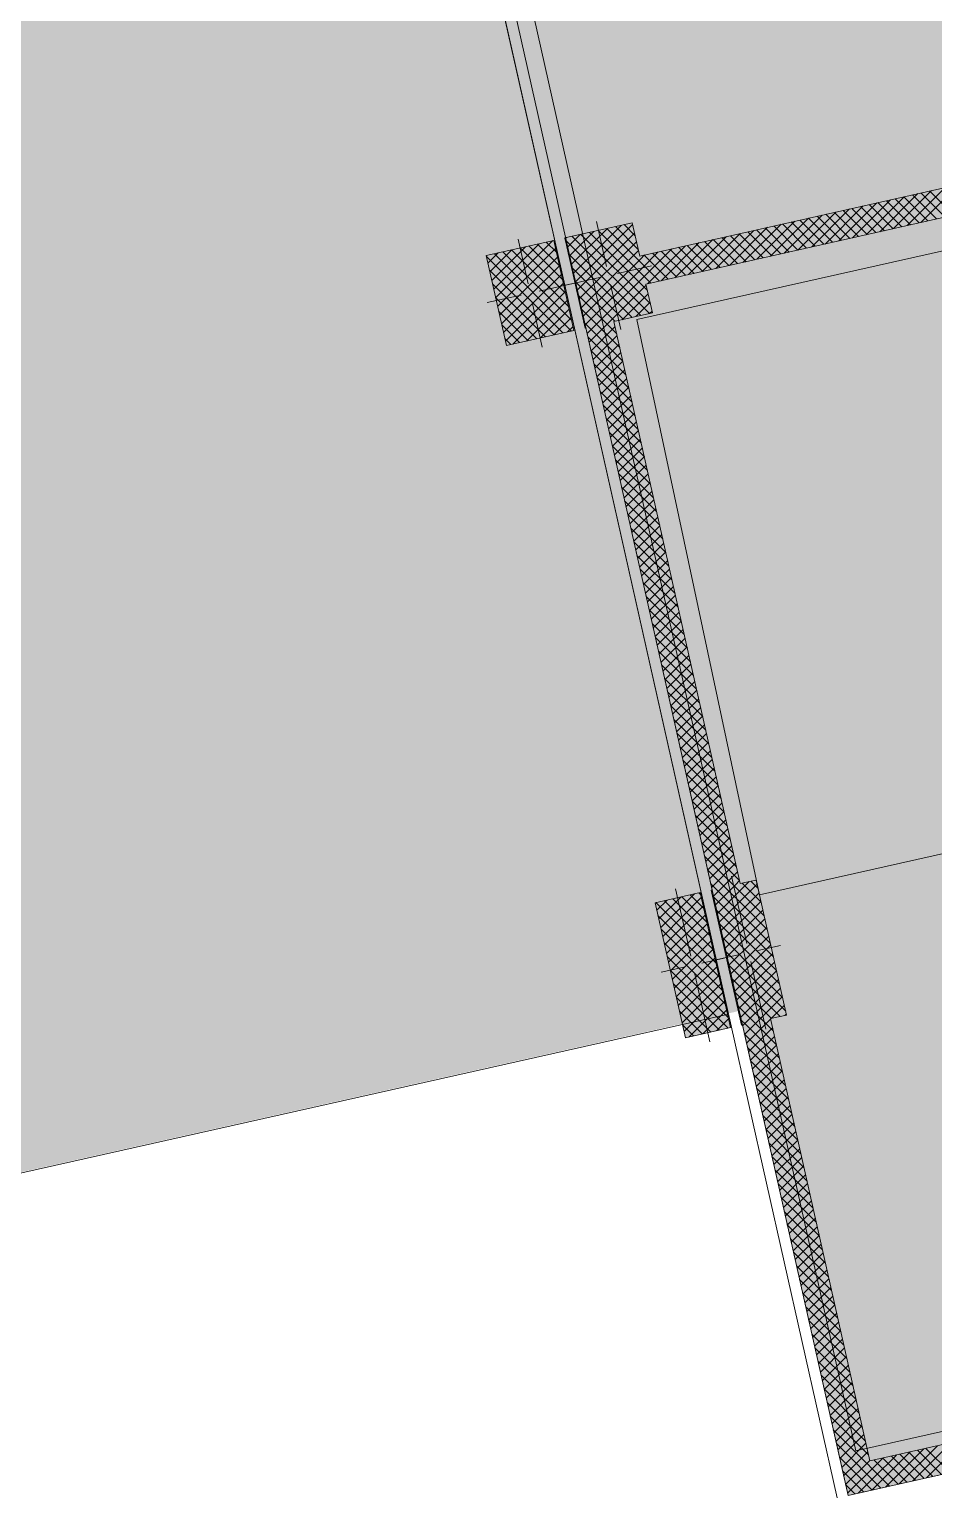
# Model space of a CAD drawing. Header units: centimetres. Extents: x -6559 to 4488, y -7535 to 372.
# Drawn here: x 150 to 930, y -6736 to -5470 of the extents above; entities that cross this region are included whole.
import ezdxf

# ---------------------------------------------------------------- set-up
doc = ezdxf.new("R2010")
doc.units = ezdxf.units.CM
for name, color, linetype, true_color in [('PDF_A - Fill Zone', 7, 'Continuous', 0x999999), ('PDF_A - Pllaka Themel', 7, 'Continuous', 0x7f7f7f), ('PDF_A -Polyline', 7, 'Continuous', 0x7f7f7f), ('PDF_A4 - Pllaka Suterenit', 7, 'Continuous', 0x7f7f7f)]:
    doc.layers.add(name, color=color, linetype=linetype, true_color=true_color)
doc.layers.add('PDF_A - Muret', color=7, linetype='Continuous')
doc.layers.add('PDF_A - Shtyllat', color=7, linetype='Continuous')

msp = doc.modelspace()

# ---------------------------------------------------------------- hatches: boundary and pattern name
at = {"layer": 'PDF_A - Fill Zone', "true_color": 0xfafafa, "transparency": 33554559}
msp.add_hatch(color=7, dxfattribs=at).paths.add_polyline_path([(-1651.8, -6859.2), (-1993.6, -5313.4), (413.9, -4764.1), (398.9, -4698.5), (555.3, -4663.4), (229.2, -3233.4), (2066.5, -2821.1), (2844.7, -6289), (855.9, -6735), (762, -6317)])
at = {"layer": 'PDF_A - Pllaka Themel', "true_color": 0xbfbfbf, "transparency": 33554559}
msp.add_hatch(color=9, dxfattribs=at).paths.add_polyline_path([(478.9, -548.1), (1202.6, -548.1), (1202.6, 9), (1814.4, 9), (1814.4, -886.7), (1180.4, -886.7), (1182, -1526), (1116.5, -1540.7), (1125.2, -1579.5), (1092, -1586.9), (1187.6, -2013.5), (1302.8, -2528.7), (1392.9, -2931.5), (1368.6, -2936.9), (1391.3, -3037.8), (1455.8, -3023.3), (1716.6, -4186.2), (2129.1, -6022.8), (2174.8, -6012.5), (2260.4, -6393.3), (1623.3, -6536.3), (1514.6, -6051.8), (779.4, -6216.8), (673.8, -5720.2), (1385.3, -5560.6), (1387.4, -5560.1), (1389.5, -5559.5), (1391.6, -5558.8), (1393.6, -5558), (1395.6, -5557.2), (1397.6, -5556.2), (1399.5, -5555.2), (1401.3, -5554.1), (1403.1, -5552.9), (1404.9, -5551.6), (1406.6, -5550.3), (1408.2, -5548.8), (1409.8, -5547.3), (1411.3, -5545.8), (1412.7, -5544.1), (1414.1, -5542.4), (1415.3, -5540.7), (1416.5, -5538.9), (1417.7, -5537), (1418.7, -5535.1), (1419.6, -5533.1), (1420.5, -5531.2), (1421.3, -5529.1), (1422, -5527.1), (1422.5, -5525), (1423, -5522.9), (1423.4, -5520.7), (1423.7, -5518.6), (1423.9, -5516.4), (1424, -5514.3), (1424.1, -5512.1), (1424, -5509.9), (1423.8, -5507.8), (1423.5, -5505.6), (1423.2, -5503.5), (1422.7, -5501.3), (1167, -4364.6), (1165.9, -4363.6), (1164.7, -4362.7), (1163.5, -4361.8), (1162.3, -4361.1), (1161, -4360.4), (1159.6, -4359.8), (1158.2, -4359.2), (1156.8, -4358.8), (1155.4, -4358.5), (1153.9, -4358.2), (1152.4, -4358.1), (1036.1, -3839.9), (1025.3, -3791.4), (882.4, -3151.9), (935, -3140.1), (912.4, -3039.3), (859.9, -3051.1), (491.3, -1408.6), (491.3, -1065.4), (478.9, -1065.4)])
at = {"layer": 'PDF_A - Shtyllat', "true_color": 0x7f7f7f, "transparency": 33554559}
msp.add_hatch(color=8, dxfattribs=at).paths.add_polyline_path([(669.8, -5636.9), (676.2, -5665.6), (681.6, -5689.8), (687.2, -5714.6), (654, -5722), (654, -5722), (629.7, -5727.5), (629.7, -5727.5), (629, -5727.7), (611.5, -5650)])

# ---------------------------------------------------------------- linework, layer by layer
at = {"layer": 'PDF_A - Fill Zone', "color": 7, "true_color": 0xfafafa, "transparency": 33554559}
msp.add_solid([(154.2, -5297.2), (505.5, -5218.4), (264.6, -5789.1), (615.1, -5706.6)], dxfattribs=at)
at = {"layer": 'PDF_A - Muret', "lineweight": 0}
for points in [[(1333.7, -5518), (676.2, -5665.6)], [(681.6, -5689.8), (1339.1, -5542.3)], [(906.9, -5639.3), (939.7, -5606.4)], [(918.7, -5636.6), (951.5, -5603.8)], [(847.9, -5652.5), (880.8, -5619.6)], [(859.7, -5649.9), (892.6, -5617)], [(871.5, -5647.2), (904.4, -5614.4)], [(894.9, -5642), (874, -5621.2)], [(902.3, -5640.3), (881.5, -5619.5)], [(883.3, -5644.6), (916.2, -5611.7)], [(909.8, -5638.6), (889, -5617.8)], [(895.1, -5641.9), (928, -5609.1)], [(917.3, -5636.9), (896.5, -5616.1)], [(924.7, -5635.3), (903.9, -5614.5)], [(932.2, -5633.6), (911.4, -5612.8)], [(939.7, -5631.9), (918.8, -5611.1)], [(947.1, -5630.2), (926.3, -5609.4)], [(789, -5665.7), (821.8, -5632.9)], [(800.8, -5663.1), (833.6, -5630.2)], [(812.6, -5660.4), (845.4, -5627.6)], [(842.6, -5653.7), (821.8, -5632.9)], [(824.3, -5657.8), (857.2, -5624.9)], [(850, -5652), (829.2, -5631.2)], [(836.1, -5655.2), (869, -5622.3)], [(857.5, -5650.4), (836.7, -5629.5)], [(865, -5648.7), (844.2, -5627.9)], [(872.5, -5647), (851.6, -5626.2)], [(879.9, -5645.3), (859.1, -5624.5)], [(887.4, -5643.7), (866.6, -5622.8)], [(730, -5679), (762.9, -5646.1)], [(741.8, -5676.3), (774.7, -5643.5)], [(753.6, -5673.7), (786.5, -5640.8)], [(782.8, -5667.1), (762, -5646.3)], [(765.4, -5671), (798.3, -5638.2)], [(790.3, -5665.4), (769.5, -5644.6)], [(797.8, -5663.8), (776.9, -5642.9)], [(777.2, -5668.4), (810, -5635.5)], [(805.2, -5662.1), (784.4, -5641.3)], [(812.7, -5660.4), (791.9, -5639.6)], [(820.2, -5658.7), (799.4, -5637.9)], [(827.6, -5657.1), (806.8, -5636.2)], [(835.1, -5655.4), (814.3, -5634.6)], [(680.1, -5683.1), (703.9, -5659.3)], [(682.9, -5689.6), (715.7, -5656.7)], [(694.6, -5686.9), (727.5, -5654)], [(706.4, -5684.3), (739.3, -5651.4)], [(730.5, -5678.8), (709.7, -5658)], [(738, -5677.2), (717.2, -5656.4)], [(718.2, -5681.6), (751.1, -5648.7)], [(745.5, -5675.5), (724.7, -5654.7)], [(753, -5673.8), (732.1, -5653)], [(760.4, -5672.1), (739.6, -5651.3)], [(767.9, -5670.5), (747.1, -5649.7)], [(775.4, -5668.8), (754.5, -5648)], [(676.8, -5668.2), (680.4, -5664.6)], [(693.2, -5687.2), (677.6, -5671.6)], [(678.5, -5675.7), (692.1, -5662)], [(700.7, -5685.6), (679.9, -5664.7)], [(708.1, -5683.9), (687.3, -5663.1)], [(715.6, -5682.2), (694.8, -5661.4)], [(723.1, -5680.5), (702.3, -5659.7)], [(685.7, -5688.9), (680.2, -5683.4)], [(762.9, -6207.1), (654, -5722)], [(629.7, -5727.5), (738.6, -6212.6)], [(630.8, -5732.4), (637.5, -5725.7)], [(664.3, -5768.1), (631.5, -5735.2)], [(661.7, -5756.3), (632.3, -5726.9)], [(632.5, -5739.9), (649.3, -5723.1)], [(634.2, -5747.4), (655, -5726.5)], [(635.9, -5754.8), (656.7, -5734)], [(659.1, -5744.5), (639.8, -5725.2)], [(656.4, -5732.7), (647.2, -5723.6)], [(667, -5779.9), (634.1, -5747)], [(637.6, -5762.3), (658.4, -5741.5)], [(669.6, -5791.7), (636.8, -5758.8)], [(639.2, -5769.8), (660, -5748.9)], [(640.9, -5777.2), (661.7, -5756.4)], [(672.3, -5803.5), (639.4, -5770.6)], [(642.6, -5784.7), (663.4, -5763.9)], [(644.3, -5792.2), (665.1, -5771.3)], [(674.9, -5815.3), (642.1, -5782.4)], [(645.9, -5799.6), (666.7, -5778.8)], [(677.6, -5827), (644.7, -5794.2)], [(647.6, -5807.1), (668.4, -5786.3)], [(649.3, -5814.6), (670.1, -5793.8)], [(680.2, -5838.8), (647.4, -5806)], [(651, -5822), (671.8, -5801.2)], [(652.6, -5829.5), (673.5, -5808.7)], [(682.9, -5850.6), (650, -5817.8)], [(654.3, -5837), (675.1, -5816.2)], [(656, -5844.4), (676.8, -5823.6)], [(685.5, -5862.4), (652.6, -5829.6)], [(657.7, -5851.9), (678.5, -5831.1)], [(688.2, -5874.2), (655.3, -5841.3)], [(659.3, -5859.4), (680.2, -5838.6)], [(661, -5866.8), (681.8, -5846)], [(690.8, -5886), (657.9, -5853.1)], [(662.7, -5874.3), (683.5, -5853.5)], [(664.4, -5881.8), (685.2, -5861)], [(693.5, -5897.8), (660.6, -5864.9)], [(666, -5889.3), (686.9, -5868.4)], [(696.1, -5909.6), (663.2, -5876.7)], [(667.7, -5896.7), (688.5, -5875.9)], [(669.4, -5904.2), (690.2, -5883.4)], [(698.7, -5921.4), (665.9, -5888.5)], [(671.1, -5911.7), (691.9, -5890.8)], [(672.7, -5919.1), (693.6, -5898.3)], [(701.4, -5933.2), (668.5, -5900.3)], [(704, -5945), (671.2, -5912.1)], [(674.4, -5926.6), (695.2, -5905.8)], [(706.7, -5956.7), (673.8, -5923.9)], [(676.1, -5934.1), (696.9, -5913.2)], [(677.8, -5941.5), (698.6, -5920.7)], [(709.3, -5968.5), (676.5, -5935.7)], [(679.5, -5949), (700.3, -5928.2)], [(681.1, -5956.5), (701.9, -5935.7)], [(712, -5980.3), (679.1, -5947.5)], [(682.8, -5963.9), (703.6, -5943.1)], [(684.5, -5971.4), (705.3, -5950.6)], [(714.6, -5992.1), (681.8, -5959.3)], [(686.2, -5978.9), (707, -5958.1)], [(717.3, -6003.9), (684.4, -5971)], [(687.8, -5986.3), (708.7, -5965.5)], [(689.5, -5993.8), (710.3, -5973)], [(719.9, -6015.7), (687.1, -5982.8)], [(691.2, -6001.3), (712, -5980.5)], [(692.9, -6008.7), (713.7, -5987.9)], [(722.6, -6027.5), (689.7, -5994.6)], [(694.5, -6016.2), (715.4, -5995.4)], [(725.2, -6039.3), (692.3, -6006.4)], [(696.2, -6023.7), (717, -6002.9)], [(697.9, -6031.2), (718.7, -6010.3)], [(727.9, -6051.1), (695, -6018.2)], [(699.6, -6038.6), (720.4, -6017.8)], [(701.3, -6046.1), (722.1, -6025.3)], [(730.5, -6062.9), (697.6, -6030)], [(702.9, -6053.6), (723.7, -6032.7)], [(733.1, -6074.7), (700.3, -6041.8)], [(704.6, -6061), (725.4, -6040.2)], [(706.3, -6068.5), (727.1, -6047.7)], [(735.8, -6086.4), (702.9, -6053.6)], [(708, -6076), (728.8, -6055.1)], [(709.6, -6083.4), (730.4, -6062.6)], [(738.4, -6098.2), (705.6, -6065.4)], [(741.1, -6110), (708.2, -6077.2)], [(711.3, -6090.9), (732.1, -6070.1)], [(743.7, -6121.8), (710.9, -6089)], [(713, -6098.4), (733.8, -6077.5)], [(714.7, -6105.8), (735.5, -6085)], [(746.4, -6133.6), (713.5, -6100.7)], [(716.3, -6113.3), (737.2, -6092.5)], [(718, -6120.8), (738.8, -6100)], [(749, -6145.4), (716.2, -6112.5)], [(719.7, -6128.2), (740.5, -6107.4)], [(721.4, -6135.7), (742.2, -6114.9)], [(751.7, -6157.2), (718.8, -6124.3)], [(723, -6143.2), (743.9, -6122.4)], [(754.3, -6169), (721.5, -6136.1)], [(724.7, -6150.6), (745.5, -6129.8)], [(726.4, -6158.1), (747.2, -6137.3)], [(757, -6180.8), (724.1, -6147.9)], [(728.1, -6165.6), (748.9, -6144.8)], [(729.7, -6173.1), (750.6, -6152.2)], [(759.6, -6192.6), (726.7, -6159.7)], [(731.4, -6180.5), (752.2, -6159.7)], [(762.3, -6204.4), (729.4, -6171.5)], [(733.1, -6188), (753.9, -6167.2)], [(734.8, -6195.5), (755.6, -6174.6)], [(757.2, -6208.4), (732, -6183.3)], [(736.4, -6202.9), (757.3, -6182.1)], [(738.1, -6210.4), (758.9, -6189.6)], [(749.7, -6210.1), (734.7, -6195.1)], [(746.9, -6210.7), (760.6, -6197)], [(742.2, -6211.8), (737.3, -6206.9)], [(758.7, -6208.1), (762.3, -6204.5)], [(764.8, -6329.1), (850.4, -6710.8)], [(764.9, -6329.9), (766.1, -6328.8)], [(766.6, -6337.4), (777.8, -6326.1)], [(796.7, -6357.6), (767.5, -6328.4)], [(768.3, -6344.8), (789.1, -6324)], [(794, -6345.8), (774.9, -6326.8)], [(791.4, -6334.1), (782.4, -6325.1)], [(874.7, -6705.3), (789, -6323.6)], [(799.3, -6369.4), (766.4, -6336.6)], [(770, -6352.3), (790.8, -6331.5)], [(771.6, -6359.8), (792.5, -6338.9)], [(802, -6381.2), (769.1, -6348.4)], [(773.3, -6367.2), (794.1, -6346.4)], [(775, -6374.7), (795.8, -6353.9)], [(804.6, -6393), (771.7, -6360.1)], [(776.7, -6382.2), (797.5, -6361.3)], [(807.2, -6404.8), (774.4, -6371.9)], [(778.3, -6389.6), (799.2, -6368.8)], [(780, -6397.1), (800.8, -6376.3)], [(809.9, -6416.6), (777, -6383.7)], [(781.7, -6404.6), (802.5, -6383.8)], [(783.4, -6412), (804.2, -6391.2)], [(812.5, -6428.4), (779.7, -6395.5)], [(785.1, -6419.5), (805.9, -6398.7)], [(786.7, -6427), (807.5, -6406.2)], [(815.2, -6440.2), (782.3, -6407.3)], [(817.8, -6452), (785, -6419.1)], [(788.4, -6434.4), (809.2, -6413.6)], [(820.5, -6463.8), (787.6, -6430.9)], [(790.1, -6441.9), (810.9, -6421.1)], [(791.8, -6449.4), (812.6, -6428.6)], [(823.1, -6475.6), (790.3, -6442.7)], [(793.4, -6456.8), (814.3, -6436)], [(795.1, -6464.3), (815.9, -6443.5)], [(825.8, -6487.3), (792.9, -6454.5)], [(796.8, -6471.8), (817.6, -6451)], [(828.4, -6499.1), (795.5, -6466.3)], [(798.5, -6479.3), (819.3, -6458.4)], [(800.1, -6486.7), (821, -6465.9)], [(831.1, -6510.9), (798.2, -6478.1)], [(801.8, -6494.2), (822.6, -6473.4)], [(803.5, -6501.7), (824.3, -6480.8)], [(833.7, -6522.7), (800.8, -6489.9)], [(805.2, -6509.1), (826, -6488.3)], [(836.4, -6534.5), (803.5, -6501.6)], [(806.9, -6516.6), (827.7, -6495.8)], [(808.5, -6524.1), (829.3, -6503.2)], [(839, -6546.3), (806.1, -6513.4)], [(810.2, -6531.5), (831, -6510.7)], [(811.9, -6539), (832.7, -6518.2)], [(841.6, -6558.1), (808.8, -6525.2)], [(813.6, -6546.5), (834.4, -6525.7)], [(815.2, -6553.9), (836, -6533.1)], [(844.3, -6569.9), (811.4, -6537)], [(816.9, -6561.4), (837.7, -6540.6)], [(1599.3, -6542.8), (874.7, -6705.3)], [(846.9, -6581.7), (814.1, -6548.8)], [(818.6, -6568.9), (839.4, -6548.1)], [(820.3, -6576.3), (841.1, -6555.5)], [(849.6, -6593.5), (816.7, -6560.6)], [(821.9, -6583.8), (842.8, -6563)], [(823.6, -6591.3), (844.4, -6570.5)], [(855.9, -6735), (1638.6, -6559.5)], [(852.2, -6605.3), (819.4, -6572.4)], [(825.3, -6598.7), (846.1, -6577.9)], [(854.9, -6617), (822, -6584.2)], [(857.5, -6628.8), (824.7, -6596)], [(827, -6606.2), (847.8, -6585.4)], [(828.6, -6613.7), (849.5, -6592.9)], [(860.2, -6640.6), (827.3, -6607.8)], [(830.3, -6621.2), (851.1, -6600.3)], [(832, -6628.6), (852.8, -6607.8)], [(862.8, -6652.4), (830, -6619.6)], [(833.7, -6636.1), (854.5, -6615.3)], [(865.5, -6664.2), (832.6, -6631.3)], [(835.3, -6643.6), (856.2, -6622.7)], [(837, -6651), (857.8, -6630.2)], [(868.1, -6676), (835.2, -6643.1)], [(838.7, -6658.5), (859.5, -6637.7)], [(840.4, -6666), (861.2, -6645.1)], [(870.8, -6687.8), (837.9, -6654.9)], [(842, -6673.4), (862.9, -6652.6)], [(873.4, -6699.6), (840.5, -6666.7)], [(843.7, -6680.9), (864.5, -6660.1)], [(845.4, -6688.4), (866.2, -6667.6)], [(870.9, -6706.2), (843.2, -6678.5)], [(847.1, -6695.8), (867.9, -6675)], [(848.8, -6703.3), (869.6, -6682.5)], [(863.4, -6707.9), (845.8, -6690.3)], [(850.4, -6710.8), (871.2, -6690)], [(862.2, -6708.1), (872.9, -6697.4)], [(879.6, -6727.3), (909.4, -6697.5)], [(888.3, -6727.8), (921.2, -6694.9)], [(900.1, -6725.1), (933, -6692.3)], [(929, -6718.6), (908.2, -6697.8)], [(911.9, -6722.5), (944.7, -6689.6)], [(936.5, -6717), (915.7, -6696.1)], [(944, -6715.3), (923.1, -6694.5)], [(923.7, -6719.8), (956.5, -6687)], [(855.9, -6709.5), (848.5, -6702.1)], [(852.1, -6718.2), (862.2, -6708.1)], [(853.8, -6725.7), (874, -6705.5)], [(865.8, -6719.4), (855.9, -6709.5)], [(869.3, -6713.8), (863.4, -6707.9)], [(872.9, -6708.2), (870.9, -6706.2)], [(876, -6711.4), (872.9, -6708.2)], [(874, -6705.5), (874.6, -6704.9)], [(876.3, -6712.4), (885.8, -6702.8)], [(877.9, -6719.8), (897.6, -6700.2)], [(899.2, -6725.3), (878.3, -6704.5)], [(906.6, -6723.7), (885.8, -6702.8)], [(914.1, -6722), (893.3, -6701.2)], [(921.6, -6720.3), (900.7, -6699.5)], [(850.4, -6710.8), (850.4, -6710.8)], [(855.9, -6735), (850.4, -6710.8)], [(862.2, -6725), (851.1, -6713.9)], [(859.8, -6728.8), (876.3, -6712.4)], [(864.7, -6733), (877.9, -6719.8)], [(876.7, -6730.4), (865.8, -6719.4)], [(878.7, -6723.2), (869.3, -6713.8)], [(891.7, -6727), (876, -6711.4)], [(884.2, -6728.7), (878.7, -6723.2)], [(858.7, -6730.6), (853.8, -6725.7)], [(855.5, -6733.2), (859.8, -6728.8)], [(855.9, -6735), (855.9, -6735)], [(861.8, -6733.7), (858.7, -6730.6)], [(869.3, -6732), (862.2, -6725)], [(876.5, -6730.4), (879.6, -6727.3)]]:
    msp.add_lwpolyline(points, dxfattribs=at)
at = {"layer": 'PDF_A - Muret', "transparency": 33554559}
for points in [[(681.6, -5689.8), (676.2, -5665.6), (1339.1, -5542.3), (1333.7, -5518)], [(654, -5722), (762.9, -6207.1), (629.7, -5727.5), (738.6, -6212.6)], [(764.8, -6329.1), (789, -6323.6), (850.4, -6710.8), (874.7, -6705.3)], [(874.7, -6705.3), (1633.2, -6535.2), (880.1, -6729.6), (1638.6, -6559.5)], [(874.7, -6705.3), (855.9, -6735), (850.4, -6710.8)], [(874.7, -6705.3), (880.1, -6729.6), (855.9, -6735)], [(855.9, -6735), (855.9, -6735), (855.9, -6735)]]:
    msp.add_solid(points, dxfattribs=at)
at = {"layer": 'PDF_A - Pllaka Themel', "lineweight": 0}
for points in [[(673.8, -5720.2), (1385.3, -5560.6)], [(779.4, -6216.8), (673.8, -5720.2)], [(1514.6, -6051.8), (779.4, -6216.8)]]:
    msp.add_lwpolyline(points, dxfattribs=at)
at = {"layer": 'PDF_A - Shtyllat', "lineweight": 0}
for points in [[(669.8, -5636.9), (611.5, -5650)], [(615.1, -5665.9), (636.6, -5644.4)], [(616.8, -5673.3), (648.4, -5641.8)], [(618.5, -5680.8), (660.1, -5639.1)], [(620.1, -5688.3), (670.1, -5638.3)], [(621.8, -5695.7), (671.8, -5645.8)], [(685.5, -5706.9), (625.4, -5646.9)], [(682.8, -5695.2), (632.9, -5645.2)], [(647.6, -5674.5), (638.9, -5635.7)], [(680.2, -5683.4), (640.4, -5643.5)], [(677.6, -5671.6), (647.8, -5641.9)], [(674.9, -5659.8), (655.3, -5640.2)], [(672.3, -5648), (662.8, -5638.5)], [(676.2, -5665.6), (669.8, -5636.9)], [(602, -5652.1), (543.8, -5665.2)], [(548.6, -5686.7), (577.6, -5657.6)], [(550.3, -5694.1), (589.4, -5655)], [(551.9, -5701.6), (601.2, -5652.3)], [(553.6, -5709.1), (603.6, -5659.1)], [(579.9, -5689.7), (571.2, -5650.9)], [(612.2, -5697.7), (573.2, -5658.6)], [(609.6, -5685.9), (580.6, -5656.9)], [(607, -5674.1), (588.1, -5655.3)], [(604.3, -5662.3), (595.6, -5653.6)], [(619.4, -5729.8), (602, -5652.1)], [(611.5, -5650), (629, -5727.7)], [(611.7, -5650.9), (613, -5649.7)], [(677.1, -5716.9), (611.9, -5651.7)], [(613.4, -5658.4), (624.8, -5647)], [(684.6, -5715.2), (618, -5648.6)], [(623.5, -5703.2), (673.4, -5653.2)], [(543.8, -5665.2), (561.2, -5742.9)], [(609.9, -5731.9), (544, -5666)], [(545.2, -5671.7), (554, -5662.9)], [(546.9, -5679.2), (565.8, -5660.3)], [(617.4, -5730.3), (550.8, -5663.7)], [(555.3, -5716.5), (605.3, -5666.6)], [(617.5, -5721.3), (558.2, -5662)], [(614.9, -5709.5), (565.7, -5660.3)], [(669.6, -5718.5), (614.6, -5663.4)], [(625.2, -5710.7), (675.1, -5660.7)], [(626.8, -5718.1), (676.8, -5668.2)], [(602.4, -5733.6), (546.6, -5677.8)], [(557, -5724), (606.9, -5674)], [(558.7, -5731.5), (608.6, -5681.5)], [(641.6, -5684), (612.5, -5690.6)], [(662.2, -5720.2), (617.2, -5675.2)], [(628.5, -5725.6), (678.5, -5675.7)], [(637.5, -5725.7), (680.1, -5683.1)], [(649.4, -5682.3), (649.4, -5682.3)], [(657.1, -5680.6), (686.3, -5674)], [(595, -5735.3), (549.2, -5689.6)], [(560.3, -5738.9), (610.3, -5689)], [(566.8, -5741.6), (612, -5696.4)], [(581.6, -5697.5), (581.6, -5697.5)], [(589.4, -5695.8), (618.5, -5689.2)], [(654.7, -5721.9), (619.9, -5687)], [(649.3, -5723.1), (681.8, -5690.6)], [(651.1, -5690.1), (659.8, -5728.9)], [(687.2, -5714.6), (681.6, -5689.8)], [(573.8, -5699.2), (544.7, -5705.8)], [(587.5, -5737), (551.9, -5701.4)], [(578.6, -5739), (613.6, -5703.9)], [(583.4, -5705.3), (592.1, -5744.1)], [(647.2, -5723.6), (622.5, -5698.8)], [(661.1, -5720.5), (683.5, -5698.1)], [(672.9, -5717.8), (685.2, -5705.5)], [(580, -5738.6), (554.5, -5713.2)], [(590.4, -5736.3), (615.3, -5711.4)], [(602.1, -5733.7), (617, -5718.8)], [(639.8, -5725.2), (625.1, -5710.6)], [(632.3, -5726.9), (627.8, -5722.4)], [(654, -5722), (687.2, -5714.6)], [(684.7, -5715.2), (686.8, -5713)], [(572.6, -5740.3), (557.2, -5725)], [(561.2, -5742.9), (619.4, -5729.8)], [(613.9, -5731), (618.7, -5726.3)], [(629, -5727.7), (629.7, -5727.5)], [(632.3, -5726.9), (632.3, -5726.9)], [(637.5, -5725.7), (637.5, -5725.7)], [(639.8, -5725.2), (639.8, -5725.2)], [(647.2, -5723.6), (647.2, -5723.6)], [(649.3, -5723.1), (649.3, -5723.1)], [(565.1, -5742), (559.8, -5736.7)], [(768.6, -6258.9), (755.5, -6200.6)], [(776.6, -6204.1), (762.9, -6207.1)], [(802.8, -6320.5), (776.6, -6204.1)], [(728.3, -6214.9), (689.5, -6223.6)], [(694.3, -6245.1), (723.4, -6216)], [(720.2, -6269.7), (707.1, -6211.5)], [(728.6, -6216.5), (727.3, -6215.1)], [(754.4, -6331.4), (728.3, -6214.9)], [(738.6, -6212.6), (737.8, -6212.8)], [(737.8, -6212.8), (764, -6329.2)], [(739.8, -6217.9), (746.9, -6210.7)], [(741.5, -6225.3), (758.7, -6208.1)], [(770.2, -6239.7), (742.2, -6211.8)], [(743.2, -6232.8), (764, -6212)], [(767.6, -6227.9), (749.7, -6210.1)], [(764.9, -6216.1), (757.2, -6208.4)], [(764, -6212), (770.5, -6205.4)], [(780.9, -6223), (764.6, -6206.7)], [(783.5, -6234.8), (764.9, -6216.1)], [(765.6, -6219.4), (777.5, -6207.6)], [(767.3, -6226.9), (779.1, -6215.1)], [(778.3, -6211.2), (772.1, -6205.1)], [(689.5, -6223.6), (715.6, -6340.1)], [(741.9, -6275.4), (690, -6223.5)], [(690.9, -6230.1), (699.8, -6221.3)], [(692.6, -6237.6), (711.6, -6218.7)], [(696, -6252.6), (729.3, -6219.2)], [(739.2, -6263.6), (697.4, -6221.8)], [(697.6, -6260), (730.9, -6226.7)], [(736.6, -6251.8), (704.9, -6220.2)], [(733.9, -6240.1), (712.4, -6218.5)], [(731.3, -6228.3), (719.8, -6216.8)], [(740, -6218.7), (738.9, -6217.6)], [(739.1, -6218.5), (739.8, -6217.9)], [(772.8, -6251.5), (740, -6218.7)], [(740.8, -6226), (741.5, -6225.3)], [(742.6, -6230.4), (741.5, -6229.4)], [(744.8, -6240.3), (765.6, -6219.4)], [(746.5, -6247.7), (767.3, -6226.9)], [(786.2, -6246.6), (767.6, -6227.9)], [(769, -6234.4), (780.8, -6222.6)], [(744.5, -6287.2), (691.9, -6234.6)], [(699.3, -6267.5), (732.6, -6234.2)], [(701, -6275), (734.3, -6241.7)], [(742.5, -6233.5), (743.2, -6232.8)], [(775.5, -6263.3), (742.6, -6230.4)], [(744.1, -6240.9), (744.8, -6240.3)], [(745.3, -6242.2), (744.2, -6241.2)], [(748.2, -6255.2), (769, -6234.4)], [(749.9, -6262.7), (770.7, -6241.9)], [(788.8, -6258.4), (770.2, -6239.7)], [(770.7, -6241.9), (782.5, -6230)], [(772.3, -6249.3), (784.2, -6237.5)], [(747.2, -6299), (694.6, -6246.4)], [(702.7, -6282.4), (736, -6249.1)], [(778.1, -6275.1), (745.3, -6242.2)], [(745.8, -6248.4), (746.5, -6247.7)], [(747.9, -6254), (746.8, -6253)], [(780.8, -6286.9), (747.9, -6254)], [(751.5, -6270.1), (772.3, -6249.3)], [(791.5, -6270.2), (772.8, -6251.5)], [(774, -6256.8), (785.8, -6245)], [(775.7, -6264.3), (787.5, -6252.4)], [(749.8, -6310.8), (697.2, -6258.2)], [(704.3, -6289.9), (737.7, -6256.6)], [(706, -6297.4), (739.3, -6264.1)], [(747.5, -6255.9), (748.2, -6255.2)], [(749.2, -6263.4), (749.9, -6262.7)], [(750.6, -6265.8), (749.5, -6264.7)], [(783.4, -6298.7), (750.6, -6265.8)], [(753.2, -6277.6), (774, -6256.8)], [(754.9, -6285.1), (775.7, -6264.3)], [(770.3, -6266.6), (770.3, -6266.6)], [(794.1, -6282), (775.5, -6263.3)], [(777.4, -6271.7), (789.2, -6259.9)], [(778.1, -6264.9), (797.5, -6260.5)], [(714.2, -6279.2), (694.8, -6283.6)], [(752.5, -6322.6), (699.9, -6270)], [(707.7, -6304.8), (741, -6271.5)], [(709.4, -6312.3), (742.7, -6279)], [(721.9, -6277.5), (721.9, -6277.5)], [(729.7, -6275.8), (749.1, -6271.4)], [(762.5, -6268.4), (743.1, -6272.7)], [(750.8, -6270.8), (751.5, -6270.1)], [(753.2, -6277.6), (752.1, -6276.5)], [(752.5, -6278.3), (753.2, -6277.6)], [(786.1, -6310.5), (753.2, -6277.6)], [(756.6, -6292.5), (777.4, -6271.7)], [(758.2, -6300), (779.1, -6279.2)], [(772, -6274.4), (785.1, -6332.7)], [(796.8, -6293.7), (778.1, -6275.1)], [(779.1, -6279.2), (790.9, -6267.4)], [(780.7, -6286.7), (792.5, -6274.9)], [(752.5, -6331.8), (702.5, -6281.8)], [(711.1, -6319.8), (744.4, -6286.5)], [(723.7, -6285.3), (736.8, -6343.5)], [(754.2, -6285.8), (754.9, -6285.1)], [(755.9, -6289.4), (754.8, -6288.3)], [(788.7, -6322.3), (755.9, -6289.4)], [(755.9, -6293.2), (756.6, -6292.5)], [(759.9, -6307.5), (780.7, -6286.7)], [(799.4, -6305.5), (780.8, -6286.9)], [(782.4, -6294.1), (794.2, -6282.3)], [(784.1, -6301.6), (795.9, -6289.8)], [(745.1, -6333.5), (705.2, -6293.6)], [(712.7, -6327.2), (746, -6293.9)], [(714.4, -6334.7), (747.7, -6301.4)], [(758.5, -6301.2), (757.4, -6300.1)], [(757.6, -6300.7), (758.2, -6300)], [(782.4, -6325.1), (758.5, -6301.2)], [(761.6, -6314.9), (782.4, -6294.1)], [(763.3, -6322.4), (784.1, -6301.6)], [(802.1, -6317.3), (783.4, -6298.7)], [(785.8, -6309.1), (797.6, -6297.3)], [(787.4, -6316.5), (799.2, -6304.7)], [(737.6, -6335.2), (707.8, -6305.4)], [(730.1, -6336.8), (710.5, -6317.2)], [(718.9, -6339.4), (749.4, -6308.9)], [(730.7, -6336.7), (751.1, -6316.3)], [(759.2, -6308.2), (759.9, -6307.5)], [(761.1, -6313), (760.1, -6311.9)], [(760.9, -6315.6), (761.6, -6314.9)], [(774.9, -6326.8), (761.1, -6313)], [(766.1, -6328.8), (785.8, -6309.1)], [(777.8, -6326.1), (787.4, -6316.5)], [(797.3, -6321.7), (786.1, -6310.5)], [(789.6, -6323.5), (800.9, -6312.2)], [(722.7, -6338.5), (713.1, -6329)], [(742.5, -6334.1), (752.7, -6323.8)], [(762.6, -6323.1), (763.3, -6322.4)], [(763.8, -6324.8), (762.7, -6323.7)], [(767.5, -6328.4), (763.8, -6324.8)], [(764, -6329.2), (764.8, -6329.1)], [(789.9, -6323.4), (788.7, -6322.3)], [(789, -6323.6), (802.8, -6320.5)], [(801.4, -6320.8), (802.6, -6319.7)], [(715.6, -6340.1), (754.4, -6331.4)], [(754.3, -6331.4), (754.4, -6331.3)]]:
    msp.add_lwpolyline(points, dxfattribs=at)
at = {"layer": 'PDF_A - Shtyllat', "color": 8, "true_color": 0x7f7f7f, "transparency": 33554559}
for points in [[(619.4, -5729.8), (561.2, -5742.9), (602, -5652.1), (543.8, -5665.2)], [(654, -5722), (654, -5722), (629.7, -5727.5)], [(762.9, -6207.1), (776.6, -6204.1), (789, -6323.6), (802.8, -6320.5)], [(754.4, -6331.4), (715.6, -6340.1), (728.3, -6214.9), (689.5, -6223.6)], [(737.8, -6212.8), (738.6, -6212.6), (764, -6329.2), (764.8, -6329.1)], [(762.9, -6207.1), (789, -6323.6), (738.6, -6212.6), (764.8, -6329.1)]]:
    msp.add_solid(points, dxfattribs=at)
at = {"layer": 'PDF_A -Polyline', "color": 7, "lineweight": 0}
msp.add_lwpolyline([(600.1, -5639.9), (517.7, -5272.8)], dxfattribs=at)
at = {"layer": 'PDF_A4 - Pllaka Suterenit', "lineweight": 0}
for points in [[(420.4, -4725.6), (862.6, -6696.5)], [(846.4, -6737.2), (404.5, -4768.3)], [(752.7, -6319.8), (404.5, -4768.3)], [(413.6, -4764.2), (855.9, -6735)], [(862.6, -6696.5), (2851.5, -6250.5)], [(855.9, -6735), (2844.7, -6289)], [(60.9, -6475.1), (752.7, -6319.8)]]:
    msp.add_lwpolyline(points, dxfattribs=at)

doc.saveas('drawing.dxf')
